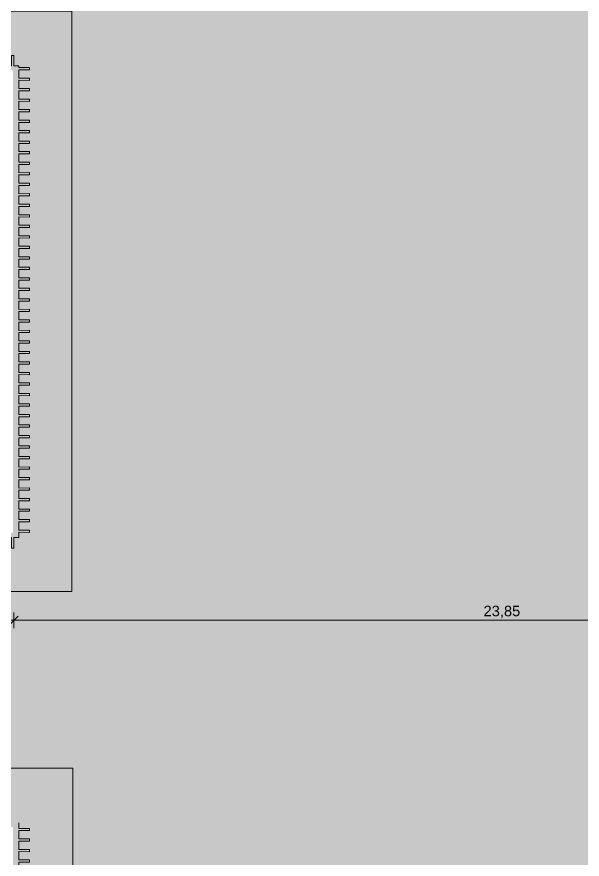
# Model space of a CAD drawing. Header units: millimetres. Extents: x 141848 to 1648660, y -821378 to -151356.
# Drawn here: x 195444 to 208885, y -224662 to -204629 of the extents above; entities that cross this region are included whole.
import ezdxf

# ---------------------------------------------------------------- set-up
doc = ezdxf.new("R2010")
doc.units = ezdxf.units.MM
doc.header["$MEASUREMENT"] = 0
doc.layers.add('Cotations - 1_100', color=7, linetype='Continuous')
doc.layers.add('Sols_ Dalles', color=7, linetype='Continuous')
doc.styles.add('STYLE_GENERE_2', font='')
doc.styles.get('STYLE_GENERE_2').set_extended_font_data('Arial')
doc.dimstyles.new('STYLE_GENERE__1', dxfattribs={"dimtxt": 250, "dimasz": 190, "dimexe": 1.25, "dimexo": 0.625, "dimgap": 0, "dimtad": 1, "dimlfac": 0.001, "dimtxsty": 'STYLE_GENERE_2', "dimblk": 'ARROWHEAD_6', "dimblk1": 'ARROWHEAD_6', "dimblk2": 'ARROWHEAD_6', "dimcen": 2.5, "dimse1": 1, "dimse2": 1, "dimclrd": 7, "dimclre": 7, "dimclrt": 7, "dimazin": 3, "dimtfac": 1, "dimtmove": 0, "dimatfit": 3})

# ---------------------------------------------------------------- blocks, each defined once
blk = doc.blocks.new('Tôle profilée 25_18')
at = {"color": 7, "linetype": 'Continuous', "lineweight": 5}
for p, q in [((0, 2810.7), (0, 2676.5)), ((-250, 2677.5), (-250, 2650)), ((0, 2676.5), (-250, 2677.5)), ((-250, 2650), (-250, 2622.5)), ((-250, 2622.5), (0, 2623.5)), ((0, 2623.5), (0, 2426.5)), ((-250, 2427.5), (-250, 2400)), ((0, 2426.5), (-250, 2427.5)), ((-250, 2400), (-250, 2372.5)), ((-250, 2372.5), (0, 2373.5)), ((0, 2373.5), (0, 2176.5)), ((-250, 2177.5), (-250, 2150)), ((0, 2176.5), (-250, 2177.5)), ((-250, 2150), (-250, 2122.5)), ((-250, 2122.5), (0, 2123.5)), ((0, 2123.5), (0, 1926.5)), ((-250, 1927.5), (-250, 1900)), ((0, 1926.5), (-250, 1927.5)), ((-250, 1900), (-250, 1872.5)), ((-250, 1872.5), (0, 1873.5)), ((0, 1873.5), (0, 1676.5)), ((-250, 1677.5), (-250, 1650)), ((0, 1676.5), (-250, 1677.5)), ((-250, 1650), (-250, 1622.5)), ((-250, 1622.5), (0, 1623.5)), ((0, 1623.5), (0, 1426.5)), ((-250, 1427.5), (-250, 1400)), ((0, 1426.5), (-250, 1427.5)), ((-250, 1400), (-250, 1372.5)), ((-250, 1372.5), (0, 1373.5)), ((0, 1373.5), (0, 1176.5)), ((-250, 1177.5), (-250, 1150)), ((0, 1176.5), (-250, 1177.5)), ((-250, 1150), (-250, 1122.5)), ((-250, 1122.5), (0, 1123.5)), ((0, 1123.5), (0, 926.5)), ((-250, 927.5), (-250, 900)), ((0, 926.5), (-250, 927.5)), ((-250, 900), (-250, 872.5)), ((-250, 872.5), (0, 873.5)), ((0, 873.5), (0, 676.5)), ((-250, 677.5), (-250, 650)), ((0, 676.5), (-250, 677.5)), ((-250, 650), (-250, 622.5)), ((-250, 622.5), (0, 623.5)), ((0, 623.5), (0, 426.5)), ((-250, 427.5), (-250, 400)), ((0, 426.5), (-250, 427.5)), ((-250, 400), (-250, 372.5)), ((-250, 372.5), (0, 373.5)), ((0, 373.5), (0, 176.5)), ((-250, 177.5), (-250, 150)), ((0, 176.5), (-250, 177.5)), ((-250, 150), (-250, 122.5)), ((-250, 122.5), (0, 123.5)), ((0, 123.5), (0, 0))]:
    blk.add_line(p, q, dxfattribs=at)
blk = doc.blocks.new('Tôle profilée 25_22')
at = {"color": 7, "linetype": 'Continuous', "lineweight": 5}
for p, q in [((-250, 2386), (-250, 2372.5)), ((-250, 2372.5), (0, 2373.5)), ((0, 2373.5), (0, 2176.5)), ((-250, 2177.5), (-250, 2150)), ((0, 2176.5), (-250, 2177.5)), ((-250, 2150), (-250, 2122.5)), ((-250, 2122.5), (0, 2123.5)), ((0, 2123.5), (0, 1926.5)), ((-250, 1927.5), (-250, 1900)), ((0, 1926.5), (-250, 1927.5)), ((-250, 1900), (-250, 1872.5)), ((-250, 1872.5), (0, 1873.5)), ((0, 1873.5), (0, 1676.5)), ((-250, 1677.5), (-250, 1650)), ((0, 1676.5), (-250, 1677.5)), ((-250, 1650), (-250, 1622.5)), ((-250, 1622.5), (0, 1623.5)), ((0, 1623.5), (0, 1426.5)), ((-250, 1427.5), (-250, 1400)), ((0, 1426.5), (-250, 1427.5)), ((-250, 1400), (-250, 1372.5)), ((-250, 1372.5), (0, 1373.5)), ((0, 1373.5), (0, 1176.5)), ((-250, 1177.5), (-250, 1150)), ((0, 1176.5), (-250, 1177.5)), ((-250, 1150), (-250, 1122.5)), ((-250, 1122.5), (0, 1123.5)), ((0, 1123.5), (0, 926.5)), ((-250, 927.5), (-250, 900)), ((0, 926.5), (-250, 927.5)), ((-250, 900), (-250, 872.5)), ((-250, 872.5), (0, 873.5)), ((0, 873.5), (0, 676.5)), ((-250, 677.5), (-250, 650)), ((0, 676.5), (-250, 677.5)), ((-250, 650), (-250, 622.5)), ((-250, 622.5), (0, 623.5)), ((0, 623.5), (0, 426.5)), ((-250, 427.5), (-250, 400)), ((0, 426.5), (-250, 427.5)), ((-250, 400), (-250, 372.5)), ((-250, 372.5), (0, 373.5)), ((0, 373.5), (0, 176.5)), ((-250, 177.5), (-250, 150)), ((0, 176.5), (-250, 177.5)), ((-250, 150), (-250, 122.5)), ((-250, 122.5), (0, 123.5)), ((0, 123.5), (0, 0))]:
    blk.add_line(p, q, dxfattribs=at)
blk = doc.blocks.new('Tôle profilée 25_25')
at = {"color": 7, "linetype": 'Continuous', "lineweight": 5}
for p, q in [((-250, 11177.5), (-250, 11150)), ((0, 11176.5), (-250, 11177.5)), ((-250, 11150), (-250, 11122.5)), ((-250, 11122.5), (0, 11123.5)), ((0, 11209.8), (0, 11176.5)), ((0, 11123.5), (0, 10926.5)), ((-250, 10927.5), (-250, 10900)), ((0, 10926.5), (-250, 10927.5)), ((-250, 10900), (-250, 10872.5)), ((-250, 10872.5), (0, 10873.5)), ((0, 10873.5), (0, 10676.5)), ((-250, 10677.5), (-250, 10650)), ((0, 10676.5), (-250, 10677.5)), ((-250, 10650), (-250, 10622.5)), ((-250, 10622.5), (0, 10623.5)), ((0, 10623.5), (0, 10426.5)), ((-250, 10427.5), (-250, 10400)), ((0, 10426.5), (-250, 10427.5)), ((-250, 10400), (-250, 10372.5)), ((-250, 10372.5), (0, 10373.5)), ((0, 10373.5), (0, 10176.5)), ((-250, 10177.5), (-250, 10150)), ((0, 10176.5), (-250, 10177.5)), ((-250, 10150), (-250, 10122.5)), ((-250, 10122.5), (0, 10123.5)), ((0, 10123.5), (0, 9926.5)), ((-250, 9927.5), (-250, 9900)), ((0, 9926.5), (-250, 9927.5)), ((-250, 9900), (-250, 9872.5)), ((-250, 9872.5), (0, 9873.5)), ((0, 9873.5), (0, 9676.5)), ((-250, 9677.5), (-250, 9650)), ((0, 9676.5), (-250, 9677.5)), ((-250, 9650), (-250, 9622.5)), ((-250, 9622.5), (0, 9623.5)), ((0, 9623.5), (0, 9426.5)), ((-250, 9427.5), (-250, 9400)), ((0, 9426.5), (-250, 9427.5)), ((-250, 9400), (-250, 9372.5)), ((-250, 9372.5), (0, 9373.5)), ((0, 9373.5), (0, 9176.5)), ((-250, 9177.5), (-250, 9150)), ((0, 9176.5), (-250, 9177.5)), ((-250, 9150), (-250, 9122.5)), ((-250, 9122.5), (0, 9123.5)), ((0, 9123.5), (0, 8926.5)), ((-250, 8927.5), (-250, 8900)), ((0, 8926.5), (-250, 8927.5)), ((-250, 8900), (-250, 8872.5)), ((-250, 8872.5), (0, 8873.5)), ((0, 8873.5), (0, 8676.5)), ((-250, 8677.5), (-250, 8650)), ((0, 8676.5), (-250, 8677.5)), ((-250, 8650), (-250, 8622.5)), ((-250, 8622.5), (0, 8623.5)), ((0, 8623.5), (0, 8426.5)), ((-250, 8427.5), (-250, 8400)), ((0, 8426.5), (-250, 8427.5)), ((-250, 8400), (-250, 8372.5)), ((-250, 8372.5), (0, 8373.5)), ((0, 8373.5), (0, 8176.5)), ((-250, 8177.5), (-250, 8150)), ((0, 8176.5), (-250, 8177.5)), ((-250, 8150), (-250, 8122.5)), ((-250, 8122.5), (0, 8123.5)), ((0, 8123.5), (0, 7926.5)), ((-250, 7927.5), (-250, 7900)), ((0, 7926.5), (-250, 7927.5)), ((-250, 7900), (-250, 7872.5)), ((-250, 7872.5), (0, 7873.5)), ((0, 7873.5), (0, 7676.5)), ((-250, 7677.5), (-250, 7650)), ((0, 7676.5), (-250, 7677.5)), ((-250, 7650), (-250, 7622.5)), ((-250, 7622.5), (0, 7623.5)), ((0, 7623.5), (0, 7426.5)), ((-250, 7427.5), (-250, 7400)), ((0, 7426.5), (-250, 7427.5)), ((-250, 7400), (-250, 7372.5)), ((-250, 7372.5), (0, 7373.5)), ((0, 7373.5), (0, 7176.5)), ((-250, 7177.5), (-250, 7150)), ((0, 7176.5), (-250, 7177.5)), ((-250, 7150), (-250, 7122.5)), ((-250, 7122.5), (0, 7123.5)), ((0, 7123.5), (0, 6926.5)), ((-250, 6927.5), (-250, 6900)), ((0, 6926.5), (-250, 6927.5)), ((-250, 6900), (-250, 6872.5)), ((-250, 6872.5), (0, 6873.5)), ((0, 6873.5), (0, 6676.5)), ((-250, 6677.5), (-250, 6650)), ((0, 6676.5), (-250, 6677.5)), ((-250, 6650), (-250, 6622.5)), ((-250, 6622.5), (0, 6623.5)), ((0, 6623.5), (0, 6426.5)), ((-250, 6427.5), (-250, 6400)), ((0, 6426.5), (-250, 6427.5)), ((-250, 6400), (-250, 6372.5)), ((-250, 6372.5), (0, 6373.5)), ((0, 6373.5), (0, 6176.5)), ((-250, 6177.5), (-250, 6150)), ((0, 6176.5), (-250, 6177.5)), ((-250, 6150), (-250, 6122.5)), ((-250, 6122.5), (0, 6123.5)), ((0, 6123.5), (0, 5926.5)), ((-250, 5927.5), (-250, 5900)), ((0, 5926.5), (-250, 5927.5)), ((-250, 5900), (-250, 5872.5)), ((-250, 5872.5), (0, 5873.5)), ((0, 5873.5), (0, 5676.5)), ((-250, 5677.5), (-250, 5650)), ((0, 5676.5), (-250, 5677.5)), ((-250, 5650), (-250, 5622.5)), ((-250, 5622.5), (0, 5623.5)), ((0, 5623.5), (0, 5426.5)), ((-250, 5427.5), (-250, 5400)), ((0, 5426.5), (-250, 5427.5)), ((-250, 5400), (-250, 5372.5)), ((-250, 5372.5), (0, 5373.5)), ((0, 5373.5), (0, 5176.5)), ((-250, 5177.5), (-250, 5150)), ((0, 5176.5), (-250, 5177.5)), ((-250, 5150), (-250, 5122.5)), ((-250, 5122.5), (0, 5123.5)), ((0, 5123.5), (0, 4926.5)), ((-250, 4927.5), (-250, 4900)), ((0, 4926.5), (-250, 4927.5)), ((-250, 4900), (-250, 4872.5)), ((-250, 4872.5), (0, 4873.5)), ((0, 4873.5), (0, 4676.5)), ((-250, 4677.5), (-250, 4650)), ((0, 4676.5), (-250, 4677.5)), ((-250, 4650), (-250, 4622.5)), ((-250, 4622.5), (0, 4623.5)), ((0, 4623.5), (0, 4426.5)), ((-250, 4427.5), (-250, 4400)), ((0, 4426.5), (-250, 4427.5)), ((-250, 4400), (-250, 4372.5)), ((-250, 4372.5), (0, 4373.5)), ((0, 4373.5), (0, 4176.5)), ((-250, 4177.5), (-250, 4150)), ((0, 4176.5), (-250, 4177.5)), ((-250, 4150), (-250, 4122.5)), ((-250, 4122.5), (0, 4123.5)), ((0, 4123.5), (0, 3926.5)), ((-250, 3927.5), (-250, 3900)), ((0, 3926.5), (-250, 3927.5)), ((-250, 3900), (-250, 3872.5)), ((-250, 3872.5), (0, 3873.5)), ((0, 3873.5), (0, 3676.5)), ((-250, 3677.5), (-250, 3650)), ((0, 3676.5), (-250, 3677.5)), ((-250, 3650), (-250, 3622.5)), ((-250, 3622.5), (0, 3623.5)), ((0, 3623.5), (0, 3426.5)), ((-250, 3427.5), (-250, 3400)), ((0, 3426.5), (-250, 3427.5)), ((-250, 3400), (-250, 3372.5)), ((-250, 3372.5), (0, 3373.5)), ((0, 3373.5), (0, 3176.5)), ((-250, 3177.5), (-250, 3150)), ((0, 3176.5), (-250, 3177.5)), ((-250, 3150), (-250, 3122.5)), ((-250, 3122.5), (0, 3123.5)), ((0, 3123.5), (0, 2926.5)), ((-250, 2927.5), (-250, 2900)), ((0, 2926.5), (-250, 2927.5)), ((-250, 2900), (-250, 2872.5)), ((-250, 2872.5), (0, 2873.5)), ((0, 2873.5), (0, 2676.5)), ((-250, 2677.5), (-250, 2650)), ((0, 2676.5), (-250, 2677.5)), ((-250, 2650), (-250, 2622.5)), ((-250, 2622.5), (0, 2623.5)), ((0, 2623.5), (0, 2426.5)), ((-250, 2427.5), (-250, 2400)), ((0, 2426.5), (-250, 2427.5)), ((-250, 2400), (-250, 2372.5)), ((-250, 2372.5), (0, 2373.5)), ((0, 2373.5), (0, 2176.5)), ((-250, 2177.5), (-250, 2150)), ((0, 2176.5), (-250, 2177.5)), ((-250, 2150), (-250, 2122.5)), ((-250, 2122.5), (0, 2123.5)), ((0, 2123.5), (0, 1926.5)), ((-250, 1927.5), (-250, 1900)), ((0, 1926.5), (-250, 1927.5)), ((-250, 1900), (-250, 1872.5)), ((-250, 1872.5), (0, 1873.5)), ((0, 1873.5), (0, 1676.5)), ((-250, 1677.5), (-250, 1650)), ((0, 1676.5), (-250, 1677.5)), ((-250, 1650), (-250, 1622.5)), ((-250, 1622.5), (0, 1623.5)), ((0, 1623.5), (0, 1426.5)), ((-250, 1427.5), (-250, 1400)), ((0, 1426.5), (-250, 1427.5)), ((-250, 1400), (-250, 1372.5)), ((-250, 1372.5), (0, 1373.5)), ((0, 1373.5), (0, 1176.5)), ((-250, 1177.5), (-250, 1150)), ((0, 1176.5), (-250, 1177.5)), ((-250, 1150), (-250, 1122.5)), ((-250, 1122.5), (0, 1123.5)), ((0, 1123.5), (0, 926.5)), ((-250, 927.5), (-250, 900)), ((0, 926.5), (-250, 927.5)), ((-250, 900), (-250, 872.5)), ((-250, 872.5), (0, 873.5)), ((0, 873.5), (0, 676.5)), ((-250, 677.5), (-250, 650)), ((0, 676.5), (-250, 677.5)), ((-250, 650), (-250, 622.5)), ((-250, 622.5), (0, 623.5)), ((0, 623.5), (0, 426.5)), ((-250, 427.5), (-250, 400)), ((0, 426.5), (-250, 427.5)), ((-250, 400), (-250, 372.5)), ((-250, 372.5), (0, 373.5)), ((0, 373.5), (0, 176.5)), ((-250, 177.5), (-250, 150)), ((0, 176.5), (-250, 177.5)), ((-250, 150), (-250, 122.5)), ((-250, 122.5), (0, 123.5)), ((0, 123.5), (0, 0))]:
    blk.add_line(p, q, dxfattribs=at)
blk = doc.blocks.new('Tôle profilée 25_26')
at = {"color": 7, "linetype": 'Continuous', "lineweight": 5}
for p, q in [((-250, 3427.5), (-250, 3400)), ((0, 3426.5), (-250, 3427.5)), ((0, 3533), (0, 3426.5)), ((-250, 3400), (-250, 3372.5)), ((-250, 3372.5), (0, 3373.5)), ((0, 3373.5), (0, 3176.5)), ((-250, 3177.5), (-250, 3150)), ((0, 3176.5), (-250, 3177.5)), ((-250, 3150), (-250, 3122.5)), ((-250, 3122.5), (0, 3123.5)), ((0, 3123.5), (0, 2926.5)), ((-250, 2927.5), (-250, 2900)), ((0, 2926.5), (-250, 2927.5)), ((-250, 2900), (-250, 2872.5)), ((-250, 2872.5), (0, 2873.5)), ((0, 2873.5), (0, 2676.5)), ((-250, 2677.5), (-250, 2650)), ((0, 2676.5), (-250, 2677.5)), ((-250, 2650), (-250, 2622.5)), ((-250, 2622.5), (0, 2623.5)), ((0, 2623.5), (0, 2426.5)), ((-250, 2427.5), (-250, 2400)), ((0, 2426.5), (-250, 2427.5)), ((-250, 2400), (-250, 2372.5)), ((-250, 2372.5), (0, 2373.5)), ((0, 2373.5), (0, 2176.5)), ((-250, 2177.5), (-250, 2150)), ((0, 2176.5), (-250, 2177.5)), ((-250, 2150), (-250, 2122.5)), ((-250, 2122.5), (0, 2123.5)), ((0, 2123.5), (0, 1926.5)), ((-250, 1927.5), (-250, 1900)), ((0, 1926.5), (-250, 1927.5)), ((-250, 1900), (-250, 1872.5)), ((-250, 1872.5), (0, 1873.5)), ((0, 1873.5), (0, 1676.5)), ((-250, 1677.5), (-250, 1650)), ((0, 1676.5), (-250, 1677.5)), ((-250, 1650), (-250, 1622.5)), ((-250, 1622.5), (0, 1623.5)), ((0, 1623.5), (0, 1426.5)), ((-250, 1427.5), (-250, 1400)), ((0, 1426.5), (-250, 1427.5)), ((-250, 1400), (-250, 1372.5)), ((-250, 1372.5), (0, 1373.5)), ((0, 1373.5), (0, 1176.5)), ((-250, 1177.5), (-250, 1150)), ((0, 1176.5), (-250, 1177.5)), ((-250, 1150), (-250, 1122.5)), ((-250, 1122.5), (0, 1123.5)), ((0, 1123.5), (0, 926.5)), ((-250, 927.5), (-250, 900)), ((0, 926.5), (-250, 927.5)), ((-250, 900), (-250, 872.5)), ((-250, 872.5), (0, 873.5)), ((0, 873.5), (0, 676.5)), ((-250, 677.5), (-250, 650)), ((0, 676.5), (-250, 677.5)), ((-250, 650), (-250, 622.5)), ((-250, 622.5), (0, 623.5)), ((0, 623.5), (0, 426.5)), ((-250, 427.5), (-250, 400)), ((0, 426.5), (-250, 427.5)), ((-250, 400), (-250, 372.5)), ((-250, 372.5), (0, 373.5)), ((0, 373.5), (0, 176.5)), ((-250, 177.5), (-250, 150)), ((0, 176.5), (-250, 177.5)), ((-250, 150), (-250, 122.5)), ((-250, 122.5), (0, 123.5)), ((0, 123.5), (0, 0))]:
    blk.add_line(p, q, dxfattribs=at)
blk = doc.blocks.new('*D535')
at = {"layer": 'Cotations - 1_100', "color": 7, "linetype": 'Continuous', "lineweight": 5}
for p, q in [((195475, -218881), (195275, -219081)), ((195375, -219169), (195375, -218794)), ((219326, -218881), (219126, -219081)), ((219226, -219169), (219226, -218794)), ((195225, -218981), (195375, -218981)), ((195375, -218981), (219226, -218981))]:
    blk.add_line(p, q, dxfattribs=at)
at = {"layer": 'Cotations - 1_100', "color": 7, "lineweight": 5, "char_height": 250, "attachment_point": 7, "style": 'STYLE_GENERE_2'}
for s, insert in [('\\A1;{\\pql;\\fArial|b0|i0|c0|p38;23,85}', (206540, -218931)), ('\\A1;{\\pql;\\fArial|b0|i0|c0|p38;0,28}', (218460, -218931))]:
    blk.add_mtext(s, dxfattribs=dict(at, insert=insert))
blk = doc.blocks.new('ARROWHEAD_6')
at = {"color": 0, "linetype": 'Continuous', "lineweight": 0}
for p, q in [((0, 0), (-1, 0)), ((-0.5, -0.5), (0.5, 0.5))]:
    blk.add_line(p, q, dxfattribs=at)

msp = doc.modelspace()

# ---------------------------------------------------------------- hatches: boundary and pattern name
at = {"linetype": 'Continuous', "lineweight": 0, "true_color": 0x6f6f6f}
h = msp.add_hatch(color=8, dxfattribs=at)
h.paths.add_polyline_path([(141848.442, -295062.571), (269220.821, -293826.868), (269220.821, -270902.734), (268763.049, -270902.734), (254213.6, -271040.575), (254213.6, -163437.635), (153156.2, -163437.635), (153156.2, -271040.575), (153182.962, -271040.57), (153183.146, -272000.514, -0.409427364), (149183.681, -275935.042), (141848.442, -275935.042)])
h.paths.add_polyline_path([(158435.584, -260639.953), (155145.584, -260639.953), (155145.584, -248364.953), (155145.584, -243089.974), (155145.584, -242189.974), (158435.584, -242189.974)], flags=0)
h.paths.add_polyline_path([(161503.433, -171995.57), (161503.433, -193810.571), (161503.433, -230015.57), (161503.433, -260810.571), (196775.042, -260810.571), (196775.042, -222495.57), (186955.542, -222495.57), (186955.542, -218295.57), (196754.55, -218295.57), (196754.55, -208495.57), (196754.55, -204495.57), (193355.542, -204495.57), (193355.542, -195161.535), (195576.034, -195161.535), (195576.034, -189810.571), (217850.068, -189810.571), (217850.068, -262266.885), (245610.045, -262266.885), (245610.045, -253395.571), (245626.034, -253395.571), (246426.034, -253395.571), (247826.034, -253395.571), (247826.034, -248005.571), (247826.034, -246605.571), (245626.034, -246605.571), (245610.045, -246605.571), (245610.045, -171995.57), (212806.28, -171995.57)], flags=0)
h.paths.add_polyline_path([(162737.042, -269433.913, -0.09031866), (162858.773, -268727.623, -0.201448728), (163912.639, -267592.74, -0.104211445), (164718.006, -267415.055), (165317.979, -267409.371, -0.104044608), (166125.354, -267571.244, -0.238255457), (167284.257, -268953.318, -0.055188622), (167336.836, -269390.334), (167338.931, -269611.438), (167351.046, -270890.267), (167092.583, -271892.761, -0.267949192), (165370.083, -272909.124), (164770.11, -272914.808, -0.193717464), (163379.252, -272370.185, -0.070568756), (163028.663, -271931.262, -0.131652498), (162751.253, -270933.845)], flags=0)
h.paths.add_polyline_path([(175327.752, -275599.002, -0.415791099), (173316.986, -273599.031), (173316.986, -273452.052), (173330.488, -267377.824, -0.380556701), (175316.986, -265609.826), (175394.714, -265609.826), (175394.714, -270609.826), (190394.714, -270609.826), (190394.714, -265609.826), (195356.191, -265609.826, -0.414213562), (196856.191, -267109.826), (196856.191, -273660.699, -0.345501612), (195137.285, -275433.432)], flags=0)
h.paths.add_polyline_path([(205510.093, -271504.083, -0.134473934), (205230.948, -270484.937), (205230.948, -268984.937, -0.414213562), (207230.948, -266984.937), (207830.948, -266984.937, -0.414213562), (209830.948, -268984.937), (209830.948, -270484.937, -0.128820346), (209574.03, -271465.581, -0.270936291), (207830.948, -272484.937), (207230.948, -272484.937, -0.264979997)], flags=0)
h.paths.add_polyline_path([(217862.687, -273329.325), (217869.949, -267730.336, -0.098561509), (218100.718, -266943.721), (218117.681, -266951.545, -0.258849002), (219955.479, -265605.827), (219953.141, -265587.294), (220637.569, -265587.294), (220637.569, -265687.294), (220637.569, -270687.294), (250537.569, -270687.294), (250537.569, -265687.294), (252208.004, -265687.294), (254186.294, -265687.294), (254186.294, -267687.294), (254186.294, -271062.255, 0.001345761), (254186.323, -271073.021), (254197.209, -273095.233, -0.414213562), (252208.004, -275105.97), (243484.534, -275105.97, -0.005188955), (243431.438, -275116.103), (235447.992, -275196.191), (220071.012, -275253.24, -0.386553331), (217873.089, -273475.385, -0.025189219)], flags=0)
at = {"layer": 'Sols_ Dalles', "linetype": 'Continuous', "lineweight": 0, "true_color": 0x2e271c}
msp.add_hatch(color=250, dxfattribs=at).paths.add_polyline_path([(161503.433, -171995.57), (161503.433, -230015.57), (161503.433, -260810.571), (196775.042, -260810.571), (196775.042, -260795.571), (196775.042, -258649.982), (196775.042, -258010.558), (196775.042, -222495.57), (186955.542, -222495.57), (186955.542, -218295.57), (196754.55, -218295.57), (196754.55, -204495.57), (193355.542, -204495.57), (193355.542, -195161.535), (195576.034, -195161.535), (195576.034, -189810.571), (217805.542, -189810.571), (217805.542, -253395.57), (217805.542, -253415.571), (219205.542, -253415.571), (219205.542, -253395.57), (219205.542, -188410.571), (191955.542, -188410.571), (191955.542, -190035.076), (194140.476, -190023.061), (194160.967, -193749.52), (191976.034, -193761.535), (191955.542, -200380.57), (191955.542, -205895.57), (195354.55, -205895.57), (195354.55, -216895.57), (185555.542, -216895.57), (185555.542, -223895.57), (195354.55, -223895.57), (195354.55, -258649.982), (195354.55, -259410.571), (163990.222, -259410.571), (162860.681, -259410.571), (162860.681, -231415.57), (162860.681, -173395.57), (244226.034, -173395.57), (244226.034, -248005.571), (245626.034, -248005.571), (246426.034, -248005.571), (246426.034, -251817.03), (245610.045, -251817.03), (244211.034, -251817.03), (244211.034, -253395.571), (246426.034, -253395.571), (247826.034, -253395.571), (247826.034, -248005.571), (247826.034, -246605.571), (245626.034, -246605.571), (245626.034, -171995.57)])

# ---------------------------------------------------------------- linework, layer by layer
at = {"layer": 'Sols_ Dalles', "color": 250, "linetype": 'Continuous', "lineweight": 5, "true_color": 0x1f1f1f}
msp.add_lwpolyline([(196775.042, -258010.558), (196775.042, -222495.57), (186955.542, -222495.57), (186955.542, -218295.57), (196754.55, -218295.57), (196754.55, -204495.57), (193355.542, -204495.57), (193355.542, -201780.57), (193355.542, -195161.535)], dxfattribs=at)

# ---------------------------------------------------------------- block references
at = {"color": 7, "linetype": 'Continuous', "lineweight": 5, "xscale": -1, "zscale": 1000, "rotation": 89.99999999999999}
msp.add_blockref('Tôle profilée 25_26', (195494.042, -205795.57), dxfattribs=at)
at = {"color": 7, "linetype": 'Continuous', "lineweight": 5, "xscale": -1, "zscale": 1000}
for name, p in [('Tôle profilée 25_25', (195494.042, -217011.994)), ('Tôle profilée 25_18', (195494.042, -226606.313))]:
    msp.add_blockref(name, p, dxfattribs=at)
at = {"color": 7, "linetype": 'Continuous', "lineweight": 5, "zscale": 1000, "rotation": 90}
msp.add_blockref('Tôle profilée 25_22', (195494.042, -217011.994), dxfattribs=at)

# ---------------------------------------------------------------- dimensions: what is measured, and where the dimension line sits
at = {"layer": 'Cotations - 1_100', "color": 7, "linetype": 'Continuous', "lineweight": 5}
dim = msp.add_linear_dim(base=(219225.542, -218981.339), p1=(195375.042, -216895.57), p2=(219225.542, -213397.876), dimstyle='STYLE_GENERE__1', dxfattribs=at)
dim.commit()
dim.dimension.update_dxf_attribs({"geometry": '*D535', "text_midpoint": (206960.292, -218806.339), "dimtype": 160})

doc.saveas('drawing.dxf')
